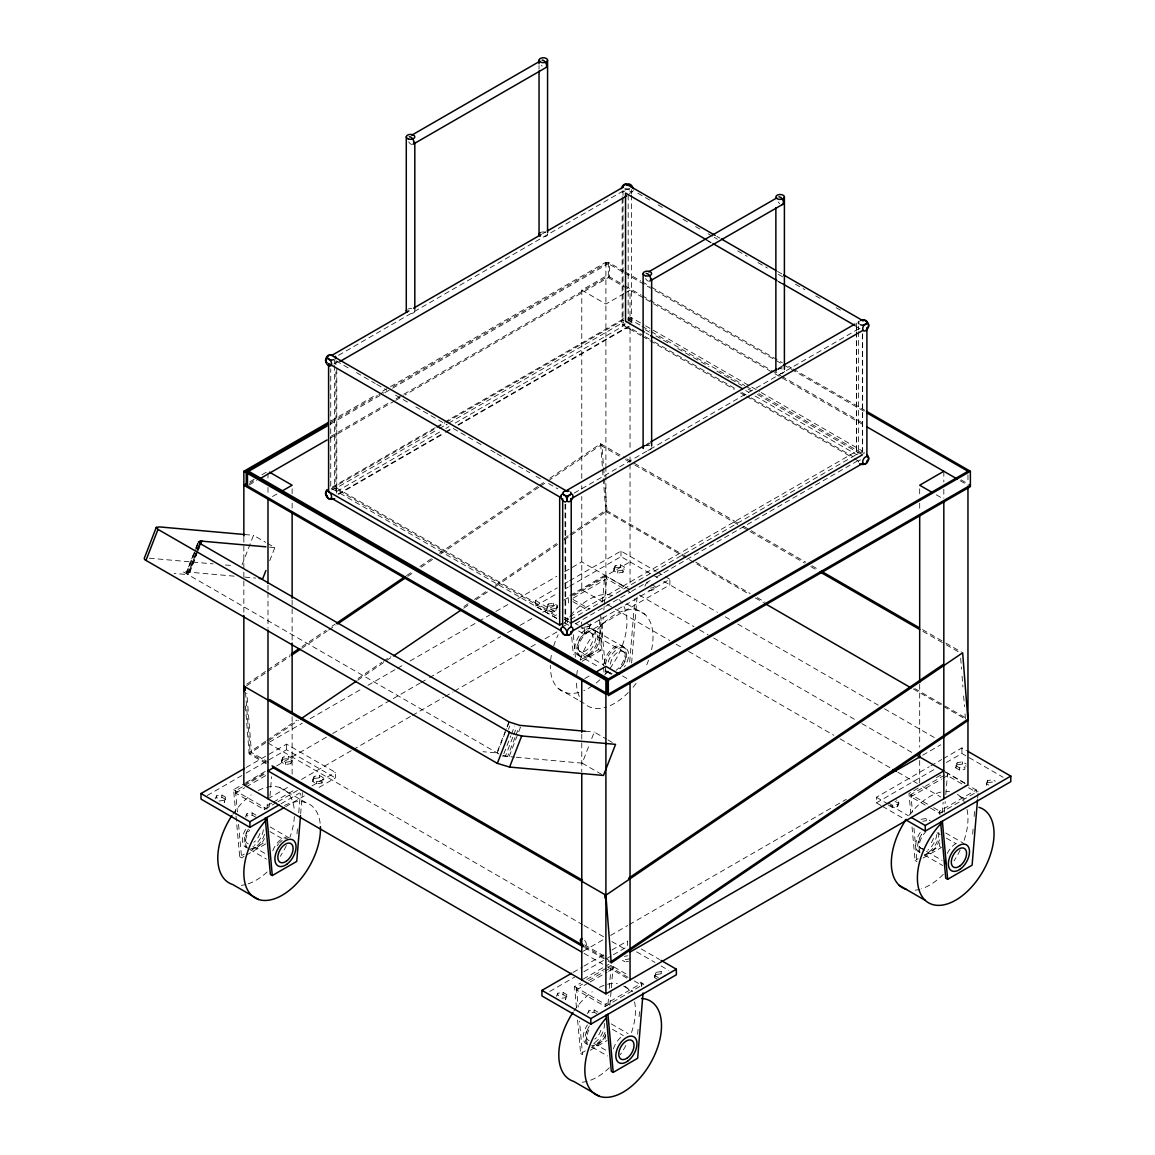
<?xml version="1.0" encoding="UTF-8"?>
<svg xmlns="http://www.w3.org/2000/svg" width="1155" height="1155" viewBox="0 0 1155 1155"><rect width="100%" height="100%" fill="white"/><g stroke="black" fill="none" stroke-linecap="round" stroke-linejoin="round"><path stroke-width="0.75" stroke-dasharray="5 3.75" d="M266.906 809.106L267.484 802.061M269.115 806.681L269.404 803.158M269.996 796.098L271.584 776.709M296.994 833.867L297.427 828.583M298.741 812.701L300.343 793.297M300.661 813.813L302.408 792.648M580.258 660.111L598.593 649.529L601.206 617.781M602.52 601.914L604.7 575.45L626.284 587.924M582.178 661.223L600.499 650.64L603.271 617.131M603.848 610.071L604.137 606.548M604.282 604.787L606.62 576.562L573.01 595.966M629.692 661.945L634.932 598.449M631.612 663.057L637.141 596.023M605.509 1034.158L605.076 1039.457L591.331 1047.397M607.992 1004.186L608.714 995.365M609.291 988.305L611.183 965.378L628.233 975.224M609.898 1005.283L611.212 989.416M611.356 987.655L613.103 966.49L605.465 970.893M637.632 1034.23L638.08 1028.946M639.09 1016.602L639.524 1011.304M641.559 986.615L641.862 983.078L605.191 1004.244L605.191 1006.467L576.446 989.864L576.446 987.655L582.553 984.118M924.245 855.191L939.52 846.37L939.809 842.847M942.278 812.86L943.159 802.277M944.342 812.196L945.223 801.613M945.801 794.553L947.548 773.388L947.548 775.611L965.71 786.093M972.669 834.083L973.102 828.799M974.113 816.455L974.56 811.157M977.635 798.163L978.213 791.103L968.727 785.631M498.917 753.941L187.731 574.454L186.403 572.548L195.296 549.636M195.931 547.99L198.472 541.45M186.258 573.053L195.152 550.127M195.787 548.495L198.328 541.94M186.706 573.703L199.194 541.132M186.403 572.548L188.395 572.129L198.559 545.94M197.26 549.896L187.731 574.454L182.721 571.566L235.995 576.331M197.895 548.264L199.165 544.987M199.483 545.174L188.048 574.641L174.16 573.4M188.395 572.129L189.694 572.216L197.924 550.906M198.559 549.275L200.465 544.366M189.694 572.216L196.682 554.198M197.317 552.566L199.858 546.012M242.074 564.781L253.508 535.314L265.679 542.345M269.721 560.709L274.803 547.614L267.195 543.225M508.922 721.832L496.852 752.93L482.978 751.703M497.199 753.132L506.727 728.574M507.363 726.928L509.268 722.019M508.445 729.397L509.716 726.12M503.825 753.811L510.813 735.807M511.448 734.161L514.625 725.99M503.19 755.457L505.471 756.034L513.094 736.385M513.73 734.753L516.271 728.199M505.471 756.034L507.637 756.453L515.26 736.803M515.895 735.158L519.071 726.986M520.515 727.145L509.124 756.626L507.637 756.453M516.242 757.261L582.192 763.152L589.18 745.148M591.721 738.608L594.262 732.053L606.433 739.085M215.191 798.841L216.591 795.824L221.832 795.015L225.658 797.224L224.258 802.465L225.658 797.224M256.006 815.141L252.165 812.932L246.939 813.741L245.524 816.758L249.365 818.982M281.676 760.106L283.076 757.074L288.317 756.265L292.143 758.474L290.742 763.715L285.502 764.523L281.676 762.314L281.676 760.106L285.502 762.314L290.742 761.506M281.676 762.314L283.076 757.074M290.742 763.715L292.143 760.697L288.317 758.474L283.076 759.283M312.846 779.38L314.247 776.348L319.487 775.539L323.313 777.748L321.913 782.989L316.672 783.797L312.846 781.589L312.846 779.38L316.672 781.589L321.913 780.78L323.313 777.748M312.846 781.589L314.247 776.348M548.177 604.022L546.777 609.248L550.603 611.471L555.844 610.663L557.244 607.631L557.244 605.422L553.418 603.213L548.177 604.022L546.777 609.248M555.844 610.663L557.244 605.422M613.883 568.664L615.283 565.647L620.524 564.824L624.35 567.047L622.949 572.274L617.723 573.082L613.883 570.873L613.883 568.664L617.723 570.873L622.949 570.065L624.35 567.047M613.883 570.873L615.283 565.647M589.223 628.652L590.624 623.426L589.223 628.652L583.997 629.461L581.441 627.988M644.923 586.177L646.324 583.16L651.564 582.351M648.764 590.595L653.99 589.786L655.39 586.769L651.564 584.56M556.421 996.245L557.822 993.228L563.048 992.419L566.888 994.628L565.474 999.869L566.888 994.628M587.462 1013.772L588.862 1010.741L594.089 1009.932L597.929 1012.141M657.123 979.079L654.567 977.592L655.968 972.366L661.209 971.557L663.75 973.03M654.567 977.592L655.968 972.366M888.498 805.266L892.324 807.475L897.565 806.666L898.965 801.44L896.41 799.967M897.565 806.666L898.965 801.44M955.806 765.664L959.646 767.873L964.873 767.064L964.873 769.273L959.646 770.082L955.806 767.873L955.806 765.664L957.221 762.647L962.447 761.824L966.273 764.047M955.806 767.873L957.221 762.647M987.554 780.563L986.153 785.79L987.554 780.563L992.78 779.755L995.336 781.228M246.838 684.135L266.242 670.94M267.729 669.929L290.122 654.712M302.061 646.598L325.955 630.37M331.918 626.313L334.907 624.292M406.546 575.609L412.523 571.552M419.987 566.484L431.927 558.37M439.391 553.288L537.912 486.356M539.399 485.345L543.875 482.299M549.852 478.242L600.6 443.751L625.158 457.929M246.549 685.839L265.953 672.658M267.455 671.647L289.833 656.43M301.773 648.316L327.154 631.078M328.641 630.053L336.105 624.985M407.758 576.302L413.735 572.245M421.2 567.177L433.139 559.063M440.604 553.996L539.111 487.049M540.612 486.038L546.575 481.981M548.076 480.971L601.813 444.458L603.488 465.985M265.477 741.409L249.047 752.569L266.213 762.473M266.964 740.398L296.821 720.114M358.021 678.534L381.901 662.306M383.388 661.281L390.852 656.213M463.992 606.519L468.482 603.473M474.445 599.416L486.385 591.302M495.351 585.224L556.537 543.63M564.001 538.562L568.491 535.516M569.978 534.505L605.798 510.164L686.417 556.696M266.329 763.802L249.162 753.897L298.409 720.431M357.732 680.237L392.455 656.531M463.718 608.223L469.681 604.166M476.048 599.734L487.988 591.62M495.452 586.552L557.75 544.337M564.116 539.89L607.01 510.856L604.484 478.56M542.648 233.657L545.752 231.866M338.531 355.321L622.141 191.571L622.141 196.985M333.853 364.056L338.516 361.371M629.345 193.463L632.449 191.672M331.24 420.824L376.501 394.692M382.738 391.097L388.99 387.488M390.549 386.593L605.899 262.257L623.888 272.638M330.532 422.629L377.353 395.602M378.912 394.692L386.723 390.188M392.96 386.593L608.324 262.257L623.541 271.035M330.186 424.231L383.243 393.595M384.803 392.686L391.04 389.091M392.599 388.181L609.522 262.95L609.522 276.882L405.087 394.909M249.884 481.736L254.418 479.123M261.954 474.763L267.989 471.283M581.774 478.502L581.774 290.122L605.899 276.189L773.345 372.863M249.393 483.411L254.071 480.711M330.532 436.561L389.841 402.33M396.078 398.72L402.33 395.111M403.889 394.216L608.324 276.189L623.931 285.198M249.032 485.013L256.829 480.509M330.186 438.164L394.519 401.016M395.732 400.323L403.528 395.819M272.508 496.535L277.041 493.921M624.003 293.601L605.899 304.054L581.774 290.122M625.519 292.735L630.038 290.122L630.038 449.8M435.146 427.668L330.734 487.944A4.274 2.469 -60 0 1 331.514 489.056M436.706 426.773L442.943 423.178M444.502 422.268L622.141 319.704L626.674 322.317M331.139 488.738L435.334 428.577M436.893 427.682L444.661 423.192M446.22 422.297L623.512 319.935M331.615 489.908L334.632 488.161L557.894 617.059M336.466 493.156L336.466 487.944L437.745 429.458M439.304 428.563L447.101 424.058M448.66 423.163L623.195 322.389M628.551 319.459L631.568 317.726L644.057 324.93M439.622 432.057L336.769 491.438L336.769 366.915M445.859 428.447L448.977 426.657M455.2 423.062L625.072 324.988M338.011 494.008L443.982 432.822M445.541 431.927L451.778 428.332M458.015 424.722L627.872 326.663L643.479 335.672M338.516 494.34L444.271 433.284M445.83 432.374L452.038 428.794M458.261 425.199L629.345 326.432M646.078 444.632L649.197 442.827M778.542 368.156L783.206 365.456M645.789 445.844L650.453 443.159M777.979 369.528L782.642 366.842M574.194 493.098L860.923 327.558M269.548 742.116L302.336 723.189M310.132 718.684L361.659 688.943M367.896 685.348L395.992 669.12M397.565 668.211L403.802 664.616M410.054 661.006L477.174 622.256M478.733 621.347L489.662 615.038M495.914 611.428L509.961 603.329M517.758 598.824L556.797 576.287M564.593 571.783L581.774 561.864L630.038 589.729M246.116 767.498L286.541 744.152L335.426 772.377L335.426 777.95L316.759 788.721M556.84 618.373L535.458 606.029L535.458 600.456L557.23 587.881M564.997 583.39L568.116 581.6M569.66 580.691L620.986 551.065L656.127 571.35M207.236 795.521L244.557 773.966M246.116 773.07L286.541 749.725L335.426 777.95M535.458 606.029L557.23 593.453M564.997 588.963L568.116 587.173M569.66 586.264L620.986 556.638L651.896 574.483M235.851 814.405L233.599 789.702L244.282 783.538M245.813 782.657L268.725 769.418M604.7 575.45L568.043 596.615L568.838 605.437M243.849 784.837L265.693 772.219M276.623 765.909L326.562 737.078M332.712 733.526L420.203 683.024M420.969 682.562L428 678.519M429.501 677.639L500.591 636.607M507.55 632.579L513.08 629.388M520.039 625.375L533.379 617.68M542.735 612.265L557.533 603.733M563.756 600.138L630.038 561.864M276.493 802.566L264.264 809.626L235.505 793.023L235.505 790.814L243.142 786.411M244.672 785.516L266.054 773.171M235.505 793.023L244.672 787.739M246.203 786.858L266.054 775.38M573.01 598.175L606.62 578.771L624.768 589.252M565.04 504.042L565.04 619.542L568.159 617.752M569.718 616.842L856.447 451.302L862.482 454.781M570.642 619.542L857.385 454.002M755.11 396.021L856.606 454.608L862.641 451.129L862.641 333.824M561.806 627.309L569.588 622.819M267.989 798.769L289.111 786.569M301.498 779.423L351.452 750.577M353.011 749.682L410.776 716.331M412.335 715.436L443.549 697.403M445.108 696.508L452.919 692.004M454.478 691.094L524.731 650.539M530.968 646.93L535.66 644.23M545.016 638.816L557.519 631.612M575.32 623.816L629.865 592.327M631.424 591.418L650.121 580.633M656.358 577.024L857.385 460.96M271.901 802.999L264.264 807.417L264.264 809.626M273.432 802.119L294.814 789.775M278.009 801.686L299.405 789.341M280.997 803.808L299.65 793.023M312.095 785.848L335.426 772.377M579.752 626.024L584.329 628.667L669.871 579.29L669.871 584.863L584.329 634.239L578.222 630.717M285.66 806.681L304.328 795.91M236.01 816.166L239.706 856.736L244.282 854.079M239.706 856.736L241.626 857.833L244.672 856.072M246.203 855.191L266.054 843.727L264.149 842.616L251.92 849.676A14.943 8.634 -60 0 0 264.466 838.602M584.791 678.562L592.327 674.217M583.275 951.186L602.881 939.867M610.591 935.42L627.757 925.501M629.316 924.592L833.823 806.537M835.383 805.627L846.312 799.318M922.701 755.211L940.805 744.758M573.039 972.409L582.38 967.024M583.939 966.129L604.152 954.463M611.933 949.973L627.483 940.993L627.483 946.566L613.478 954.651M880.962 805.511L876.385 802.855L876.385 797.282L929.255 766.761M930.815 765.852L941.7 759.571M943.26 758.676L961.927 747.906L966.504 750.548M549.722 991.452L574.598 977.087M583.939 971.702L611.933 955.546M876.385 802.855L935.478 768.739M946.364 762.459L961.927 753.479L1003.161 777.286M583.275 979.05L602.881 967.731M605.899 965.984L609.032 964.18M576.461 1007.709L574.526 986.543L580.633 983.021M586.74 979.483L606.606 968.02M608.136 967.139L611.183 965.378M918.138 788.158L908.971 793.456L911.064 816.383M936.46 777.575L941.051 774.933M588.66 980.595L603.935 971.774M944.487 775.164L910.891 794.553L910.891 796.777L929.053 807.258M576.446 989.864L588.66 982.804M590.191 981.923L606.996 972.221M608.526 971.341L613.103 968.699L628.233 977.433M910.891 796.777L941.441 779.134M942.956 778.253L947.548 775.611M930.555 808.125L939.636 813.38L939.636 811.157L976.307 789.991L976.307 792.215L967.226 786.959M605.191 1006.467L643.768 984.19L637.315 980.465M939.636 813.38L978.213 791.103M577.587 1020.053L580.633 1053.562L585.224 1050.92M912.031 826.966L915.078 860.475L918.138 858.714M590.191 1050.27L606.996 1040.568M923.105 858.05L941.441 847.467L939.52 846.37M615.283 567.856L620.524 567.047L624.35 569.256M650.51 588.112L653.99 587.577L653.99 589.786M548.177 606.231L553.418 605.422L557.244 607.631M555.844 608.44L550.603 609.248L550.603 611.471M583.997 627.252L589.223 626.443M314.247 778.557L319.487 777.748L323.313 779.972M225.658 799.433L221.832 797.224L216.591 798.033L216.591 795.824M219.031 801.05L224.258 800.242M256.006 817.365L252.165 815.141L246.939 815.95L246.939 813.741M957.221 764.855L962.447 764.047L966.273 766.256M987.554 782.772L992.78 781.964L992.78 779.755M888.498 803.057L892.324 805.266L897.565 804.458M921.069 819.314L926.31 818.491L930.136 820.714M922.816 821.248L926.31 820.714L926.31 818.491M624.321 956.311L627.815 955.763M630.24 958.794L625.014 959.603L625.014 961.812L628.508 961.278M655.968 974.575L661.209 973.766L665.035 975.975M566.888 996.852L563.048 994.628L557.822 995.437L557.822 993.228M561.994 998.194L565.474 997.66M596.644 1013.628L594.089 1012.141L588.862 1012.949L588.862 1010.741M244.643 534.534L253.508 535.314M269.462 547.138L274.803 547.614M149.313 558.197L213.097 563.885M225.499 564.997L232.574 565.632M244.918 577.125L255.602 578.077M585.354 731.259L594.262 732.053M502.18 756.005L514.466 757.102M716.735 236.299L719.854 238.103M777.459 271.367L782.137 274.067M637.805 193.203L651.868 201.317M658.105 204.911L664.356 208.521M683.081 219.334L689.333 222.944M695.584 226.553L701.821 230.163M708.073 233.758L712.751 236.472M714.31 237.367L717.428 239.172M737.727 250.895L747.097 256.295M758.026 262.604L767.396 268.018M778.326 274.327L783.003 277.027M795.492 284.245L804.862 289.645M815.791 295.954L822.042 299.564M836.09 307.678L842.342 311.287M706.716 239.951L711.408 242.651M778.542 281.416L783.22 284.116M707.798 240.991L710.903 242.795M777.864 281.459L782.541 284.144M855.725 326.403L860.403 329.103M625.1 271.93L640.664 280.925M642.223 281.82L650.005 286.325M651.564 287.22L782.339 362.728M788.562 366.323L791.68 368.113M793.24 369.008L864.85 410.357M624.638 273.056L782.686 364.316M783.812 364.966L865.211 411.96M625.1 285.877L641.097 295.103M642.223 295.752L770.616 369.889M771.439 370.365L780.78 375.75M781.545 376.198L864.85 424.289M961.003 479.816L967.616 483.627M774.904 373.758L865.211 425.892M960.18 480.725L967.962 485.216M645.616 325.84L750.216 386.232M751.79 387.127L759.586 391.632M761.145 392.541L862.641 451.129M936.286 494.802L942.307 498.281M627.974 318.145L640.433 325.335M641.992 326.23L649.774 330.734M651.333 331.629L744.758 385.568M746.318 386.463L752.555 390.058M758.777 393.667L864.676 454.796M627.872 319.69L632.55 322.404M645.039 329.608L649.731 332.308M655.968 335.917L670.03 344.031M677.826 348.536L691.888 356.65M693.448 357.545L709.055 366.568M716.865 371.073L729.354 378.277M730.913 379.187L741.842 385.496M748.093 389.105L751.212 390.91M757.449 394.505L858.945 453.092M645.833 332.929L648.951 334.733M745.755 390.621L748.873 392.411M645.039 336.581L652.849 341.086M654.409 341.981L735.605 388.86M741.842 392.469L749.653 396.974M751.212 397.869L852.693 456.456M622.141 324.627L640.837 335.426M642.397 336.322L734.262 389.365M740.499 392.96L745.163 395.66M746.722 396.555L852.621 457.698M854.18 458.593L860.403 462.188M626.717 458.838L737.251 522.652M743.488 526.247L749.711 529.842M751.27 530.737L805.757 562.196M811.979 565.791L818.216 569.386M922.527 629.619L944.328 642.194M945.873 643.104L961.451 652.084M600.614 445.252L619.297 456.052M625.534 459.647L633.315 464.137M634.875 465.032L740.73 526.16M742.29 527.055L748.527 530.65M750.071 531.545L804.573 563.005M810.796 566.6L817.018 570.195M922.888 631.323L944.689 643.913M946.248 644.808L960.253 652.893M695.758 562.095L750.245 593.555M757.175 597.554L764.985 602.058M914.789 688.553L966.648 718.497M605.899 511.492L749.48 594.377M755.283 597.958L763.527 602.491M913.345 688.986L964.844 718.713M336.206 360.938L348.695 368.142M356.491 372.646L375.231 383.474M376.79 384.37L386.16 389.784M395.53 395.183L409.577 403.297M415.829 406.906L447.043 424.925M453.294 428.534L475.153 441.152M476.712 442.062L482.963 445.657M490.76 450.176L495.452 452.876M497.011 453.771L504.822 458.29M511.059 461.885L529.798 472.713M536.035 476.308L542.287 479.917M548.538 483.526L557.894 488.926M657.657 572.23L663.764 575.753M665.294 576.634L669.871 579.29M653.456 575.378L658.148 578.092M663.764 581.326L717.457 612.338M725.268 616.842L731.519 620.452M737.756 624.047L878.262 705.171M884.499 708.78L936.012 738.521M986.153 783.581L988.694 785.053M639.408 595.143L694.054 626.689M699.569 629.879L708.102 634.802M713.617 637.993L856.404 720.417M861.919 723.608L914.168 753.767M945.324 771.771L964.945 783.09M945.627 772.291L967.226 784.75M626.284 590.133L632.348 593.627M626.616 603.834L645.01 614.46M959.964 796.3L966.1 799.838M602.881 601.928L581.774 589.729L581.774 496.448M607.472 604.57L613.709 608.18M615.269 609.075L669.914 640.621M676.151 644.23L682.403 647.84M688.64 651.434L833.823 735.259M840.075 738.868L890.029 767.7M897.825 772.219L919.683 784.837M922.701 786.569L940.805 797.022M572.981 599.474L589.628 609.089M927.537 804.169L910.891 794.553L912.493 812.196M933.587 807.663L941.556 812.268M572.981 601.683L588.112 610.418M586.798 623.426L590.624 625.635M895.139 801.44L898.965 803.649M593.785 629.822A14.943 8.634 -60 0 1 586.841 653.398A14.943 8.634 -60 0 1 575.638 643.133A14.943 8.634 -60 0 1 593.785 629.822L626.371 648.634M945.685 832.986L964.079 843.612M535.458 600.456L556.84 612.8M564.477 617.203L569.054 619.845M575.161 623.382L578.222 625.144M876.385 797.282L888.599 804.342M890.13 805.223L908.465 815.805M591.461 633.243A10.799 6.237 -60 0 1 586.437 650.265A10.799 6.237 -60 0 1 578.352 642.859A10.799 6.237 -60 0 1 591.461 633.243L624.047 652.055M937.037 832.755L940.141 834.545M946.349 838.14L955.661 843.511M565.04 619.542L569.574 622.155M336.466 487.944L556.595 615.038M564.405 619.542L567.524 621.347L567.524 624.826M564.477 622.776L569.054 625.433L564.319 622.805M882.492 806.392L903.874 818.736M556.537 618.315L330.734 487.944L330.734 368.849M598.593 649.529L600.499 650.64M579.377 651.001L604.209 665.323M622.502 675.949L630.038 680.309M920.304 847.828L924.967 850.513M926.512 851.408L942.032 860.374M577.052 654.409L598.665 666.897M606.332 671.315L609.638 673.221M917.98 851.249L919.9 852.347A14.943 8.634 -60 0 1 921.791 834.141M924.361 854.931L942.754 865.543M915.078 860.475L916.998 861.587M558.327 688.539L578.251 700.046M579.781 700.926L584.387 703.583A54.184 31.286 -60 0 0 606.548 706.961M607.949 739.951L614.041 743.474M582.192 763.152L601.972 774.572M641.227 948.919L659.563 959.502M636.65 951.85L654.972 962.433M661.079 965.97L668.716 970.373M267.989 743.026L582.495 924.592M584.055 925.501L605.899 938.12M611.933 941.599L625.519 949.439M654.567 975.383L658.393 977.592M622.458 960.339L625.014 961.812M268.581 762.343L251.444 752.454L246.809 693.231M584.618 944.819L606.418 957.394M584.574 946.277L603.675 957.307M604.859 958L609.898 960.902M584.675 947.605L606.534 960.224M608.093 961.119L611.212 962.924M634.297 980.927L641.862 985.302L641.862 983.078M584.055 953.366L602.78 964.18M607.415 966.865L628.537 979.05M279.539 787.436L305.599 802.48M623.613 986.081L632.81 991.394M233.599 789.702L266.184 808.514M574.526 986.543L607.111 1005.355M270.227 827.009L288.62 837.62M611.24 1023.893L628.103 1033.624M269.967 831.6L282.369 838.775M612.439 1029.336L623.31 1035.602M252.858 846.471L265.275 853.632M593.8 1043.297L607.761 1051.368M249.639 849.358L266.487 859.089M592.183 1047.123L607.501 1055.973M580.633 1053.562L582.553 1054.674L579.492 1021.164M939.636 811.157L939.968 814.694M913.937 828.077L916.839 859.825M600.629 615.427L605.133 664.818M605.292 666.579L605.927 673.639M599.185 619.614L603.372 665.482M603.531 667.244L604.181 674.289M573.328 634.759L575.421 657.7M571.739 637.185L573.342 654.827M576.446 987.655L578.207 1007.045M235.505 790.814L237.439 811.979M238.565 824.324L241.626 857.833M960.686 658.278L961.523 669.048M962.086 676.224L962.924 686.994M963.631 695.974L964.468 706.745M965.031 713.92L965.465 719.305M603.632 467.789L604.339 476.755M600.6 443.751L605.812 511.665M245.481 692.235L250.26 753.262M245.394 705.907L249.162 753.897M967.962 474.763L967.962 482.097M962.447 761.824L962.447 764.047M961.927 747.906L961.927 753.479M959.646 767.873L959.646 770.082M943.823 471.283L943.823 482.039M943.823 489.215L943.823 498.195M919.683 488.81L919.683 495.986M919.683 503.161L919.683 510.337M919.683 684.366L919.683 747.155M919.683 760.438L919.683 783.09M892.324 805.266L892.324 807.475M862.482 333.867L862.482 452.977M858.367 326.244L858.367 329.825M858.367 331.615L858.367 453.092M856.606 326.49L856.606 330.099M856.606 331.904L856.606 454.608M856.447 323.169L856.447 330.388M856.447 332.192L856.447 451.302M661.209 971.557L661.209 973.766M631.568 189.593L631.568 193.953M631.568 195.007L631.568 322.591M630.038 456.976L630.038 462.361M630.038 464.151L630.038 586.249M628.176 195.065L628.176 321.379M623.036 190.387L623.036 195.744M623.036 197.534L623.036 326.158M622.949 570.065L622.949 572.274M622.141 198.79L622.141 319.704M620.986 551.065L620.986 556.638M620.524 564.824L620.524 567.047M617.723 570.873L617.723 573.082M613.103 966.49L613.103 968.699M608.324 262.257L608.324 277.575M606.62 576.562L606.62 578.771M605.899 262.257L605.899 465.523M605.899 466.36L605.899 598.449M605.899 669.958L605.899 673.553M594.089 1009.932L594.089 1012.141M584.329 628.667L584.329 634.239M581.774 485.678L581.774 489.272M581.774 734.132L581.774 771.814M581.557 622.011L581.557 624.234M565.705 504.259L565.705 621.563M563.048 992.419L563.048 994.628M553.418 603.213L553.418 605.422M539.038 65.604L539.038 69.199M335.888 361.082L335.888 364.662M335.888 371.809L335.888 491.51M334.632 360.028L334.632 363.637M334.632 365.442L334.632 488.161M321.913 780.78L321.913 782.989M319.487 775.539L319.487 777.748M316.672 781.589L316.672 783.797M292.128 488.81L292.128 494.181M292.128 503.161L292.128 508.547M292.128 600.037L292.128 643.09M292.128 716.649L292.128 774.384M288.317 756.265L288.317 758.474M286.541 744.152L286.541 749.725M285.502 762.314L285.502 764.523M267.989 473.074L267.989 478.459M267.989 487.424L267.989 494.6M267.989 585.267L267.989 590.653M267.989 592.443L267.989 628.32M252.165 812.932L252.165 815.141M243.849 537.248L243.849 614.388M221.832 795.015L221.832 797.224M584.632 940.415A4.274 2.238 55.9 0 1 586.379 944.573A4.274 2.238 55.9 0 1 584.387 946.075M784.404 371.145A4.274 2.469 0 0 1 781.242 373.527A4.274 2.469 0 0 1 776.449 372.386M778.008 369.008A4.274 2.469 0 0 1 782.282 369.008M414.674 310.421A4.274 2.469 0 0 1 413.144 313.005A4.274 2.469 0 0 1 408.408 313.178M408.408 308.919A4.274 2.469 0 0 1 411.656 308.674M779.668 203.641A4.274 2.469 60 0 1 778.311 201.966M648.475 281.185A4.274 2.469 60 0 1 645.558 278.6M651.651 447.794A4.274 2.469 0 0 1 645.255 449.93M645.255 445.657A4.274 2.469 0 0 1 649.529 445.657M542.085 66.138A4.274 2.469 60 0 1 541.464 65.229M411.628 144.447A4.274 2.469 60 0 1 408.711 141.863M623.498 318.029A4.274 2.469 -60 0 0 621.361 323.516A4.274 2.469 -60 0 0 625.057 323.848A4.274 2.469 0 0 0 624.278 327.905A4.274 2.469 0 0 0 630.991 327.399M625.057 190.763A4.274 2.469 -60 0 1 622.141 191.542M633.229 190.561A4.274 2.469 60 0 1 629.533 190.893M628.176 317.235A4.274 2.469 60 0 1 633.229 321.711M863.045 453.554A4.274 2.469 60 0 1 864.864 452.991M858.367 462.029A4.274 2.469 0 0 1 860.504 459.892M547.427 233.772A4.274 2.469 0 0 1 542.2 236.789M541.161 232.27A4.274 2.469 0 0 1 545.434 232.27M605.595 664.327A14.943 8.634 -60 0 1 622.487 646.41A14.943 8.634 -60 0 1 620.163 668.731M612.078 673.437A14.943 8.634 -60 0 1 606.332 670.16M580.258 659.491A54.184 31.286 -60 0 1 629.807 609.638A54.184 31.286 -60 0 1 650.597 653.73M648.561 660.169A54.184 31.286 -60 0 1 645.183 668.225M636.116 683.341A54.184 31.286 -60 0 1 632.882 687.47M628.334 692.495A54.184 31.286 -60 0 1 609.84 705.719M579.348 696.508A54.184 31.286 -60 0 1 576.388 680.468M576.692 675.357A54.184 31.286 -60 0 1 577.991 667.518M618.95 599.416A54.184 31.286 -60 0 1 622.242 603.329M623.989 606.49A54.184 31.286 -60 0 1 609.003 669.698M607.92 671.084A54.184 31.286 -60 0 1 603.43 676.253M599.907 679.761A54.184 31.286 -60 0 1 593.785 684.857M592.371 685.853A54.184 31.286 -60 0 1 583.78 690.676M578.857 692.408A54.184 31.286 -60 0 1 550.329 665.424M550.632 660.314A54.184 31.286 -60 0 1 551.931 652.474M553.678 646.064A54.184 31.286 -60 0 1 558.154 634.774M565.199 622.502A54.184 31.286 -60 0 1 569.357 616.871M570.455 615.528A54.184 31.286 -60 0 1 611.847 595.374M608.223 661.945A14.943 8.634 -60 0 1 624.407 647.522A14.943 8.634 -60 0 1 624.465 666.854M611.601 674.332A14.943 8.634 -60 0 1 608.252 671.272M604.209 663.533A14.943 8.634 -60 0 1 615.124 646.583A14.943 8.634 -60 0 1 625.259 652.344A14.943 8.634 -60 0 1 616.12 670.304M610.692 672.629A14.943 8.634 -60 0 1 604.946 669.366M610.432 664.183A10.799 6.237 -60 0 1 618.965 651.622A10.799 6.237 -60 0 1 625.577 657.671A10.799 6.237 -60 0 1 617.03 670.232M264.538 834.3A14.943 8.634 -60 0 1 250.707 848.824M248.383 829.203A14.943 8.634 -60 0 0 246.376 847.467A14.943 8.634 -60 0 1 245.77 829.175M263.354 829.694A14.943 8.634 -60 0 1 254.216 845.446M277.142 845.807A14.943 8.634 -60 0 1 278.702 843.756M279.539 842.832A14.943 8.634 -60 0 1 282.21 840.479M284.967 838.905A14.943 8.634 -60 0 1 287.624 838.198M284.462 805.511A54.184 31.286 -60 0 1 320.426 826.59M258.402 790.468A54.184 31.286 -60 0 1 294.106 808.413M294.352 816.542A54.184 31.286 -60 0 1 289.833 837.491M286.411 845.532A54.184 31.286 -60 0 1 280.29 856.317M267.094 872.011A54.184 31.286 -60 0 1 247.675 883.994M246.044 884.47A54.184 31.286 -60 0 1 241.308 885.322M232.891 814.174A54.184 31.286 -60 0 1 251.241 794.885M247.69 848.218A14.943 8.634 -60 0 1 249.697 829.954M259.918 833.448A10.799 6.237 -60 0 1 253.84 842.298M248.209 843.771A10.799 6.237 -60 0 1 248.253 829.766M272.797 850.744A14.943 8.634 -60 0 1 286.238 837.389M605.09 1032.325A14.943 8.634 -60 0 1 591.649 1045.665M587.318 1044.293A14.943 8.634 -60 0 1 589.324 1026.03M604.296 1023.344A14.943 8.634 -60 0 1 592.385 1043.86M587.346 1044.337A14.943 8.634 -60 0 1 587.404 1024.933M613.421 1048.812A14.943 8.634 -60 0 1 621.823 1036.555M625.014 986.413A54.184 31.286 -60 0 1 630.861 992.405M634.557 1001.833A54.184 31.286 -60 0 1 630.847 1034.375M625.837 1045.549A54.184 31.286 -60 0 1 620.322 1054.645M609.306 1067.754A54.184 31.286 -60 0 1 582.322 1082.206M573.905 1011.058A54.184 31.286 -60 0 1 592.255 991.77M599.416 987.352A54.184 31.286 -60 0 1 617.261 983.584M605.48 1035.486A14.943 8.634 -60 0 1 593.035 1046.473M587.332 1043.124A14.943 8.634 -60 0 1 590.71 1026.838M600.845 1030.274A10.799 6.237 -60 0 1 594.782 1039.125M589.137 1040.612A10.799 6.237 -60 0 1 589.18 1026.593M938.741 832.365A14.943 8.634 -60 0 1 926.916 852.939M947.302 853.372A14.943 8.634 -60 0 1 959.718 842.298M957.351 794.293A54.184 31.286 -60 0 1 965.003 803.375M967.038 809.554A54.184 31.286 -60 0 1 963.515 842.009M960.137 850.066A54.184 31.286 -60 0 1 954.059 860.865M943.289 874.335A54.184 31.286 -60 0 1 921.502 888.801M919.871 889.292A54.184 31.286 -60 0 1 915.121 890.187M909.288 815.127A54.184 31.286 -60 0 1 941.051 792.041M946.017 791.406A54.184 31.286 -60 0 1 949.554 791.565M936.835 834.444A14.943 8.634 -60 0 1 927.768 850.224M919.943 852.361A14.943 8.634 -60 0 1 922.268 830.055M939.434 839.844A14.943 8.634 -60 0 1 925.646 854.469M919.9 851.206A14.943 8.634 -60 0 1 925.574 831.961M933.413 838.212A10.799 6.237 -60 0 1 929.299 845.388M923.451 848.781A10.799 6.237 -60 0 1 921.676 834.675M590.061 655.26A14.943 8.634 -60 0 0 597.005 631.684A14.943 8.634 -60 0 0 578.857 644.995A14.943 8.634 -60 0 0 590.061 655.26M588.747 654.495A14.943 8.634 -60 0 0 595.691 630.933A14.943 8.634 -60 0 0 577.558 644.245A14.943 8.634 -60 0 0 588.747 654.495"/><path stroke-width="1.5" d="M156.272 527.387L144.202 558.5L144.794 559.713L497.329 763.368L509.6 767.064L603.488 775.453L615.557 744.354L521.67 735.966L511.015 733.079L158.004 529.38L156.272 527.387L159.607 526.925L244.643 534.534M300.517 815.574L296.734 861.428L272.291 875.548L270.371 874.436L265.231 818M643.046 993.011L637.661 1058.269L613.218 1072.374L611.313 1071.277L606.158 1014.826M977.491 799.924L972.106 865.182L947.663 879.287L945.743 878.19L940.603 821.739M145.934 560.493L158.004 529.38M199.194 544.294L200.45 541.031L265.895 546.82M265.91 570.541L262.734 578.713L259.168 578.395M497.329 763.368L509.398 732.27M509.6 767.064L521.67 735.966M291.623 653.701L299.087 648.634M336.394 623.281L405.059 576.619M291.334 655.419L300.286 649.327M337.607 623.974L404.77 578.337M301.007 718.785L356.245 681.248M393.552 655.896L460.73 610.259M628.58 878.262L943.534 664.255M605.899 895.183L962.649 652.792L967.962 720.518L611.212 962.924L605.899 895.183L243.849 686.157L244.268 691.542M611.111 961.595L967.861 719.19M411.844 135.135L539.905 61.201M414.544 143.422L545.738 67.683A4.274 2.469 60 0 0 545.738 62.76M332.698 354.874L408.899 310.883M413.562 308.183L541.089 234.552M547.311 230.971L623.512 186.966M339.888 361.501L626.631 195.96M243.849 536.151L243.849 471.283L328.121 422.629M969.161 484.523L970.373 485.216L608.324 694.242L246.26 485.216L246.26 471.283L327.414 424.434M327.067 426.022L247.473 471.976L247.473 485.909M246.867 483.469L243.849 485.216L605.899 694.242M259.962 478.704L327.067 439.968M648.677 271.873L776.752 197.938M281.56 491.308L292.128 485.216L269.49 472.15M651.391 280.174L782.57 204.421M565.04 491.409L644.519 445.527M650.756 441.932L776.983 369.051M783.206 365.456L854.902 324.064M570.743 499.032L863.117 330.229M284.101 807.576L249.884 827.341L201.013 799.116L201.013 793.543L244.557 768.393M274.024 767.411L267.989 770.89L581.774 952.052M559.67 625.057L559.67 496.924L328.598 363.522L328.598 491.64L559.67 625.057L562.687 623.31M571.075 623.021L862.482 454.781M570.743 632.002L863.117 463.198M201.013 793.543L249.884 821.754L279.438 804.703M595.345 672.47L605.899 666.377L619.484 674.217M943.823 471.283L919.683 485.216L931.753 492.189M243.849 471.283L605.899 680.309L969.161 470.59M608.324 680.309L970.373 471.283L970.373 486.616L608.324 695.642L608.324 680.309L246.26 471.283M608.324 692.856L607.111 693.549L607.111 679.616M874.407 783.09L919.683 756.958M661.079 960.397L676.354 969.204L676.354 974.777L590.826 1024.167L541.94 995.942L541.94 990.369L571.494 973.318M630.038 952.052L943.823 770.89L916.565 755.153M243.849 615.442L243.849 784.837L605.899 993.863L967.962 784.837L967.962 487.006M541.94 990.369L590.826 1018.595L676.354 969.204M911.512 817.567L925.256 825.507L1010.798 776.117L1010.798 781.69L925.256 831.08L905.405 819.617M200.45 541.031L198.328 541.94L200.118 543.543L509.268 722.019L519.707 725.34L585.354 731.259M626.414 184.15L715.176 235.403M721.399 238.998L775.915 270.472M783.696 274.962L863.117 320.816M706.716 239.951L625.534 193.073L625.534 321.206L644.273 332.019M712.967 243.561L776.968 280.506M783.22 284.116L855.032 325.58M866.409 411.252L970.373 471.283M866.524 412.71L967.962 471.283M866.755 426.787L957.394 479.123M650.51 335.629L742.622 388.816M821.321 571.191L919.409 627.815M820.137 571.999L919.784 629.533M764.624 603.358L910.963 687.846M330.734 354.859L567.437 491.525M968.034 751.429L1010.798 776.117M893.147 769.504L896.266 771.309M331.139 498.036L561.604 631.092M248.686 471.283L608.324 678.923M899.341 885.423L925.4 900.467M269.606 699.526L582.539 880.197M272.06 765.852L583.434 945.613M272.566 767.411L583.116 946.71M258.72 899.543L232.66 884.499A54.184 31.286 -60 0 1 231.91 815.618M599.734 1096.427L573.674 1081.383A54.184 31.286 -60 0 1 572.923 1012.502M942.365 821.09L947.663 879.287M607.92 1014.177L613.218 1072.374M266.978 817.336L272.291 875.548M604.7 894.49L604.975 898.085M245.062 686.85L245.336 690.445M943.823 500.952L943.823 798.769M925.256 825.507L925.256 831.08M919.683 515.722L919.683 682.562M919.683 752.54L919.683 757.925M866.9 328.034L866.9 456.673M784.404 196.956A4.274 2.469 0 0 1 778.008 199.093A4.274 2.469 0 0 1 778.008 194.82A4.274 2.469 0 0 1 784.404 196.956L784.404 369.355M775.871 207.727L775.871 371.145A4.274 2.469 0 0 1 776.449 369.918M651.651 278.99L651.651 446.003M643.118 273.605L643.118 447.794M630.038 682.1L630.038 979.931M605.899 680.309L605.899 993.863M590.826 1018.595L590.826 1024.167M581.774 680.309L581.774 732.342M581.774 773.605L581.774 979.931M571.22 498.743L571.22 627.382M562.687 498.743L562.687 627.382M547.571 60.219A4.274 2.469 0 0 1 541.161 62.341A4.274 2.469 0 0 1 541.161 58.082A4.274 2.469 0 0 1 547.571 60.219L547.571 232.617M539.038 60.219L539.038 63.799M539.038 70.989L539.038 234.407M414.818 142.238L414.818 309.251M406.286 136.853L406.286 311.056M292.128 512.127L292.128 598.247M292.128 643.09L292.128 713.068M267.989 499.148L267.989 583.477M267.989 630.125L267.989 798.769M249.884 821.754L249.884 827.341M582.827 945.165A4.274 2.238 55.9 0 1 580.344 940.675A4.274 2.238 55.9 0 1 582.322 938.755M406.849 312.283A4.274 2.469 0 0 1 406.849 309.814M778.932 196.841A4.274 2.469 60 0 1 781.949 198.588M782.57 199.497A4.274 2.469 60 0 1 781.949 204.623M646.179 273.49A4.274 2.469 60 0 1 649.197 275.222M649.817 276.146A4.274 2.469 60 0 1 649.817 281.069M643.263 448.429A4.274 2.469 0 0 1 643.696 446.566M542.085 60.103A4.274 2.469 60 0 1 545.102 61.85M409.332 136.752A4.274 2.469 60 0 1 412.349 138.484M412.985 139.409A4.274 2.469 60 0 1 412.985 144.332M621.361 188.64A4.274 2.469 -60 0 1 624.278 184.367A4.274 2.469 -60 0 1 627.194 185.262M327.096 362.453A4.274 2.469 -60 0 1 326.475 357.328A4.274 2.469 -60 0 1 331.211 355.307M627.396 185.392A4.274 2.469 60 0 1 630.312 184.482A4.274 2.469 60 0 1 633.229 188.756M863.045 320.585A4.274 2.469 60 0 1 867.78 322.606A4.274 2.469 60 0 1 867.16 327.731M334.632 498.614A4.274 2.469 0 0 1 329.493 499.003A4.274 2.469 0 0 1 327.5 496.231M327.096 495.538A4.274 2.469 -60 0 1 327.096 489.503M867.16 454.666A4.274 2.469 60 0 1 867.16 460.701M571.075 632.103A4.274 2.469 0 0 1 566.961 635.207A4.274 2.469 0 0 1 562.832 632.103M866.755 461.394A4.274 2.469 0 0 1 864.763 464.166A4.274 2.469 0 0 1 859.623 463.776M865.644 320.931A4.274 2.469 0 0 1 866.019 324.18A4.274 2.469 0 0 1 860.504 324.815M858.945 323.905A4.274 2.469 0 0 1 858.945 321.451M860.504 320.541A4.274 2.469 0 0 1 864.763 320.541M570.657 492.16A4.274 2.469 0 0 1 566.961 495.842A4.274 2.469 0 0 1 563.265 492.16M563.943 491.64A4.274 2.469 0 0 1 569.083 491.25M623.18 187.442A4.274 2.469 0 0 1 627.295 184.338A4.274 2.469 0 0 1 631.424 187.442M629.432 188.944A4.274 2.469 0 0 1 625.158 188.944M335.311 356.289A4.274 2.469 0 0 1 335.311 358.743M333.752 359.653A4.274 2.469 0 0 1 328.237 359.017A4.274 2.469 0 0 1 328.598 355.769M330.518 355.134A4.274 2.469 0 0 1 332.727 355.134M540.28 236.154A4.274 2.469 0 0 1 540.28 232.66M320.426 826.59A54.184 31.286 -60 0 1 288.851 890.707A54.184 31.286 -60 0 1 245.539 885.163A54.184 31.286 -60 0 1 266.487 819.689M641.574 998.454A54.184 31.286 -60 0 1 652.33 1059.77A54.184 31.286 -60 0 1 592.89 1092.486A54.184 31.286 -60 0 1 606.361 1017.844M978.92 807.302A54.184 31.286 -60 0 1 981.707 873.411A54.184 31.286 -60 0 1 923.466 898.431A54.184 31.286 -60 0 1 940.921 823.631M906.444 889.466A54.184 31.286 -60 0 1 906.213 819.386M945.238 863.594A14.943 8.634 -60 0 1 945.223 860.403M201.735 541.089L200.465 544.366L201.764 541.103M408.408 138.99A4.274 2.469 0 0 0 414.818 136.853A4.274 2.469 0 0 0 408.408 134.731A4.274 2.469 0 0 0 408.408 138.99M645.255 275.727A4.274 2.469 0 0 0 651.651 273.605A4.274 2.469 0 0 0 645.255 271.468A4.274 2.469 0 0 0 645.255 275.727M325.58 493.387A4.274 2.469 60 0 0 330.113 499.018A4.274 2.469 60 0 0 330.113 492.983A4.274 2.469 60 0 0 325.58 493.387M866.438 330.113A4.274 2.469 -60 0 0 867.78 323.516A4.274 2.469 -60 0 0 862.742 327.991A4.274 2.469 -60 0 0 866.438 330.113M570.758 500.822A4.274 2.469 -60 0 0 572.1 494.225A4.274 2.469 -60 0 0 567.062 498.7A4.274 2.469 -60 0 0 570.758 500.822M325.58 360.418A4.274 2.469 60 0 0 330.113 366.048A4.274 2.469 60 0 0 330.113 360.014A4.274 2.469 60 0 0 325.58 360.418M560.926 496.289A4.274 2.469 60 0 0 565.445 501.92A4.274 2.469 60 0 0 565.445 495.885A4.274 2.469 60 0 0 560.926 496.289M866.438 463.198A4.274 2.469 -60 0 0 867.78 456.6A4.274 2.469 -60 0 0 862.742 461.076A4.274 2.469 -60 0 0 866.438 463.198M560.926 629.258A4.274 2.469 60 0 0 565.445 634.889A4.274 2.469 60 0 0 565.445 628.854A4.274 2.469 60 0 0 560.926 629.258M570.758 633.907A4.274 2.469 -60 0 0 572.1 627.309A4.274 2.469 -60 0 0 567.062 631.785A4.274 2.469 -60 0 0 570.758 633.907M286.801 864.258A14.943 8.634 -60 0 0 293.875 840.667A14.943 8.634 -60 0 0 275.713 853.834A14.943 8.634 -60 0 0 286.801 864.258M286.426 861.11A10.799 6.237 -60 0 0 291.536 844.074A10.799 6.237 -60 0 0 278.427 853.588A10.799 6.237 -60 0 0 286.426 861.11M627.743 1061.084A14.943 8.634 -60 0 0 634.802 1037.508A14.943 8.634 -60 0 0 616.64 1050.675A14.943 8.634 -60 0 0 627.743 1061.084M627.367 1057.937A10.799 6.237 -60 0 0 632.464 1040.915A10.799 6.237 -60 0 0 619.354 1050.415A10.799 6.237 -60 0 0 627.367 1057.937M960.354 869.036A14.943 8.634 -60 0 0 967.298 845.474A14.943 8.634 -60 0 0 949.15 858.786A14.943 8.634 -60 0 0 960.354 869.036M959.964 865.904A10.799 6.237 -60 0 0 964.974 848.882A10.799 6.237 -60 0 0 951.864 858.497A10.799 6.237 -60 0 0 959.964 865.904"/></g></svg>
